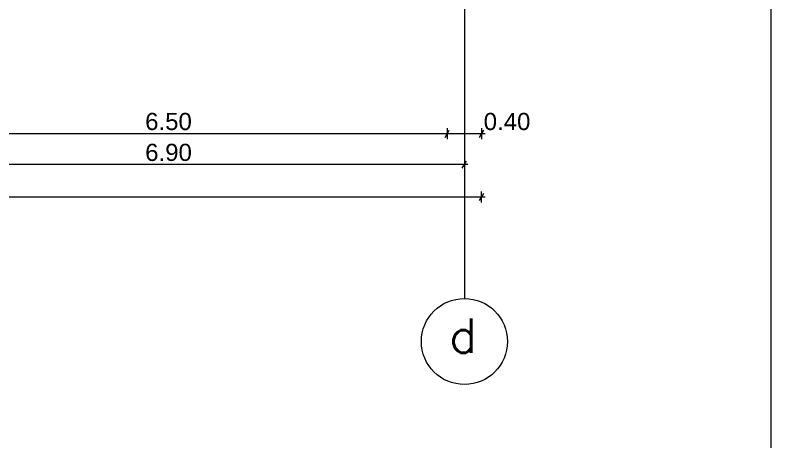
# Model space of a CAD drawing. Header units: millimetres. Extents: x 476244520 to 476657119, y 4620824743 to 4621446928.
# Drawn here: x 476570378 to 476579175, y 4621114425 to 4621119465 of the extents above; entities that cross this region are included whole.
import ezdxf

# ---------------------------------------------------------------- set-up
doc = ezdxf.new("R2010")
doc.units = ezdxf.units.MM
doc.header["$MEASUREMENT"] = 0
for name, color, linetype, lineweight in [('a-iataki_Pen_No__5_Pen_No__5_Pen_No__142', 142, 'Continuous', 0), ('New_Structural - Bearing_Pen_No__1', 1, 'Continuous', 0), ('zoma_Pen_No__142', 142, 'Continuous', 0), ('zoma_Pen_No__5_Pen_No__5_Pen_No__142', 142, 'Continuous', 0)]:
    doc.layers.add(name, color=color, linetype=linetype, lineweight=lineweight)
doc.layers.add('zoma', color=7, linetype='Continuous')
doc.styles.add('GENERATED_STYLE_2', font='arial.ttf')
doc.dimstyles.new('GENERATED_STYLE__1', dxfattribs={"dimtxt": 200, "dimasz": 64.421331, "dimexe": 0.18, "dimexo": 3, "dimgap": 0.09, "dimtad": 1, "dimtih": 1, "dimtoh": 1, "dimlfac": 0.001, "dimzin": 0, "dimdsep": 46, "dimtxsty": 'GENERATED_STYLE_2', "dimblk": 'ARROWHEAD_2', "dimblk1": 'ARROWHEAD_2', "dimblk2": 'ARROWHEAD_2', "dimcen": 0.09, "dimclrd": 142, "dimclre": 142, "dimclrt": 142, "dimadec": 0, "dimazin": 0, "dimtfac": 1, "dimtdec": 4, "dimtmove": 0, "dimatfit": 3, "dimfxl": 1, "dimtolj": 1, "dimtzin": 0, "dimarcsym": 0})

# ---------------------------------------------------------------- blocks, each defined once
blk = doc.blocks.new('*D718', base_point=(476844527.1, 4621385791))
at = {"layer": 'zoma_Pen_No__142', "color": 142, "linetype": 'Continuous', "lineweight": 0, "transparency": 16777216}
for p, q in [((476568708.2, 4621117787.3), (476568708.2, 4621117660.2)), ((476575608.2, 4621117787.3), (476575608.2, 4621117660.2)), ((476568708.2, 4621117723.8), (476565208.4, 4621117723.8)), ((476568683.8, 4621117681.4), (476568732.7, 4621117766.1)), ((476575608.2, 4621117723.8), (476568708.2, 4621117723.8)), ((476575583.8, 4621117681.4), (476575632.7, 4621117766.1)), ((476575649.7, 4621117723.8), (476575608.2, 4621117723.8))]:
    blk.add_line(p, q, dxfattribs=at)
at = {"layer": 'zoma_Pen_No__142', "color": 142, "lineweight": 0, "transparency": 16777216, "insert": (476571892.2, 4621117763.8), "char_height": 200, "attachment_point": 7, "style": 'GENERATED_STYLE_2'}
blk.add_mtext('\\A1;{\\pql;\\fArial CYR|b0|i0|c204|p34;6.90}', dxfattribs=at)
blk = doc.blocks.new('ARROWHEAD_2')
at = {"color": 0, "linetype": 'Continuous', "lineweight": 0}
for p, q in [((0, 0), (-1, 0)), ((-0.38, -0.66), (0.38, 0.66))]:
    blk.add_line(p, q, dxfattribs=at)
blk = doc.blocks.new('*D721', base_point=(476844527.1, 4621385791))
at = {"layer": 'zoma_Pen_No__142', "color": 142, "linetype": 'Continuous', "lineweight": 0, "transparency": 16777216}
for p, q in [((476575383.2, 4621118041.1), (476575432.1, 4621118125.8)), ((476575407.7, 4621118147), (476575407.7, 4621118019.9)), ((476575783.5, 4621118041.1), (476575832.5, 4621118125.8)), ((476575808, 4621118147), (476575808, 4621118019.9)), ((476575808, 4621118083.5), (476575407.7, 4621118083.5)), ((476575849.5, 4621118083.5), (476575808, 4621118083.5))]:
    blk.add_line(p, q, dxfattribs=at)
at = {"layer": 'zoma_Pen_No__142', "color": 142, "lineweight": 0, "transparency": 16777216, "insert": (476575832.5, 4621118123.5), "char_height": 200, "attachment_point": 7, "style": 'GENERATED_STYLE_2'}
blk.add_mtext('\\A1;{\\pql;\\fArial CYR|b0|i0|c204|p34;0.40}', dxfattribs=at)
blk = doc.blocks.new('*D722', base_point=(476844527.1, 4621385791))
at = {"layer": 'zoma_Pen_No__142', "color": 142, "linetype": 'Continuous', "lineweight": 0, "transparency": 16777216}
for p, q in [((476568883.7, 4621118041.1), (476568932.6, 4621118125.8)), ((476575383.2, 4621118041.1), (476575432.1, 4621118125.8)), ((476575407.7, 4621118147), (476575407.7, 4621118019.9)), ((476575407.7, 4621118083.5), (476568908.1, 4621118083.5))]:
    blk.add_line(p, q, dxfattribs=at)
at = {"layer": 'zoma_Pen_No__142', "color": 142, "lineweight": 0, "transparency": 16777216, "char_height": 200, "attachment_point": 7, "style": 'GENERATED_STYLE_2'}
for s, insert in [('\\A1;{\\pql;\\fArial CYR|b0|i0|c204|p34;0.40}', (476568932.6, 4621118123.5)), ('\\A1;{\\pql;\\fArial CYR|b0|i0|c204|p34;6.50}', (476571891.8, 4621118123.5))]:
    blk.add_mtext(s, dxfattribs=dict(at, insert=insert))
blk = doc.blocks.new('*D723', base_point=(476844527.1, 4621385791))
at = {"layer": 'zoma_Pen_No__142', "color": 142, "linetype": 'Continuous', "lineweight": 0, "transparency": 16777216}
for p, q in [((476568483.3, 4621118041.1), (476568532.2, 4621118125.8)), ((476568883.7, 4621118041.1), (476568932.6, 4621118125.8)), ((476568908.1, 4621118147), (476568908.1, 4621118019.9)), ((476568908.1, 4621118083.5), (476568507.8, 4621118083.5)), ((476575407.7, 4621118083.5), (476568908.1, 4621118083.5))]:
    blk.add_line(p, q, dxfattribs=at)
blk = doc.blocks.new('*D728', base_point=(476844527.1, 4621385791))
at = {"layer": 'zoma_Pen_No__142', "color": 142, "linetype": 'Continuous', "lineweight": 0, "transparency": 16777216}
for p, q in [((476558066.6, 4621117347), (476558108, 4621117347)), ((476558132.5, 4621117389.3), (476558083.6, 4621117304.6)), ((476558108, 4621117283.4), (476558108, 4621117410.5)), ((476558108, 4621117347), (476575808.2, 4621117347)), ((476575783.7, 4621117304.6), (476575832.7, 4621117389.3)), ((476575808.2, 4621117283.4), (476575808.2, 4621117410.5)), ((476575808.2, 4621117347), (476575849.7, 4621117347))]:
    blk.add_line(p, q, dxfattribs=at)
at = {"layer": 'zoma_Pen_No__142', "color": 142, "lineweight": 0, "transparency": 16777216, "insert": (476566616.2, 4621117387), "char_height": 200, "attachment_point": 7, "style": 'GENERATED_STYLE_2'}
blk.add_mtext('\\A1;{\\pql;\\fArial CYR|b0|i0|c204|p34;17.70}', dxfattribs=at)

msp = doc.modelspace()

# ---------------------------------------------------------------- linework, layer by layer
at = {"layer": 'New_Structural - Bearing_Pen_No__1', "color": 1, "linetype": 'Continuous', "lineweight": 0}
msp.add_line((476579175.317, 4621141156.705), (476579175.317, 4621114425.379), dxfattribs=at)
at = {"layer": 'zoma_Pen_No__5_Pen_No__5_Pen_No__142', "color": 142, "linetype": 'Continuous', "lineweight": 0}
msp.add_line((476575608.22, 4621122541.117), (476575608.22, 4621116158.127), dxfattribs=at)
msp.add_circle((476575608.22, 4621115664.295), 501.115, dxfattribs=at)

# ---------------------------------------------------------------- texts
at = {"layer": 'a-iataki_Pen_No__5_Pen_No__5_Pen_No__142', "color": 142, "linetype": 'Continuous', "lineweight": 0, "insert": (476575756.96, 4621115931.054), "char_height": 400, "attachment_point": 3}
msp.add_mtext('\\A1;{\\pqr;\\Ftxt.shx;d}', dxfattribs=at)

# ---------------------------------------------------------------- dimensions: what is measured, and where the dimension line sits
at = {"layer": 'zoma', "color": 142, "linetype": 'Continuous', "lineweight": 0}
for base, p1, p2, angle, picture, middle in [((476575808.202, 4621117346.951), (476558108.046, 4621121237.047), (476575808.202, 4621121236.992), 0, '*D728', (476566952.182, 4621117486.951)), ((476568507.779, 4621118083.464), (476568908.129, 4621120587.047), (476568507.779, 4621120587.047), 180, '*D723', (476569192.391, 4621118223.464)), ((476568908.129, 4621118083.464), (476575407.666, 4621118083.464), (476568908.129, 4621120587.047), 180, '*D722', (476572151.605, 4621118223.464)), ((476575407.666, 4621118083.464), (476575808.016, 4621118083.464), (476575407.666, 4621118083.464), 180, '*D721', (476576092.278, 4621118223.464)), ((476568708.22, 4621117723.758), (476575608.22, 4621117723.758), (476568708.22, 4621116486.4), 180, '*D718', (476572151.927, 4621117863.758))]:
    dim = msp.add_linear_dim(base=base, p1=p1, p2=p2, angle=angle, dimstyle='GENERATED_STYLE__1', dxfattribs=at)
    dim.commit()
    dim.dimension.update_dxf_attribs({"geometry": picture, "text_midpoint": middle, "dimtype": 160})

doc.saveas('drawing.dxf')
